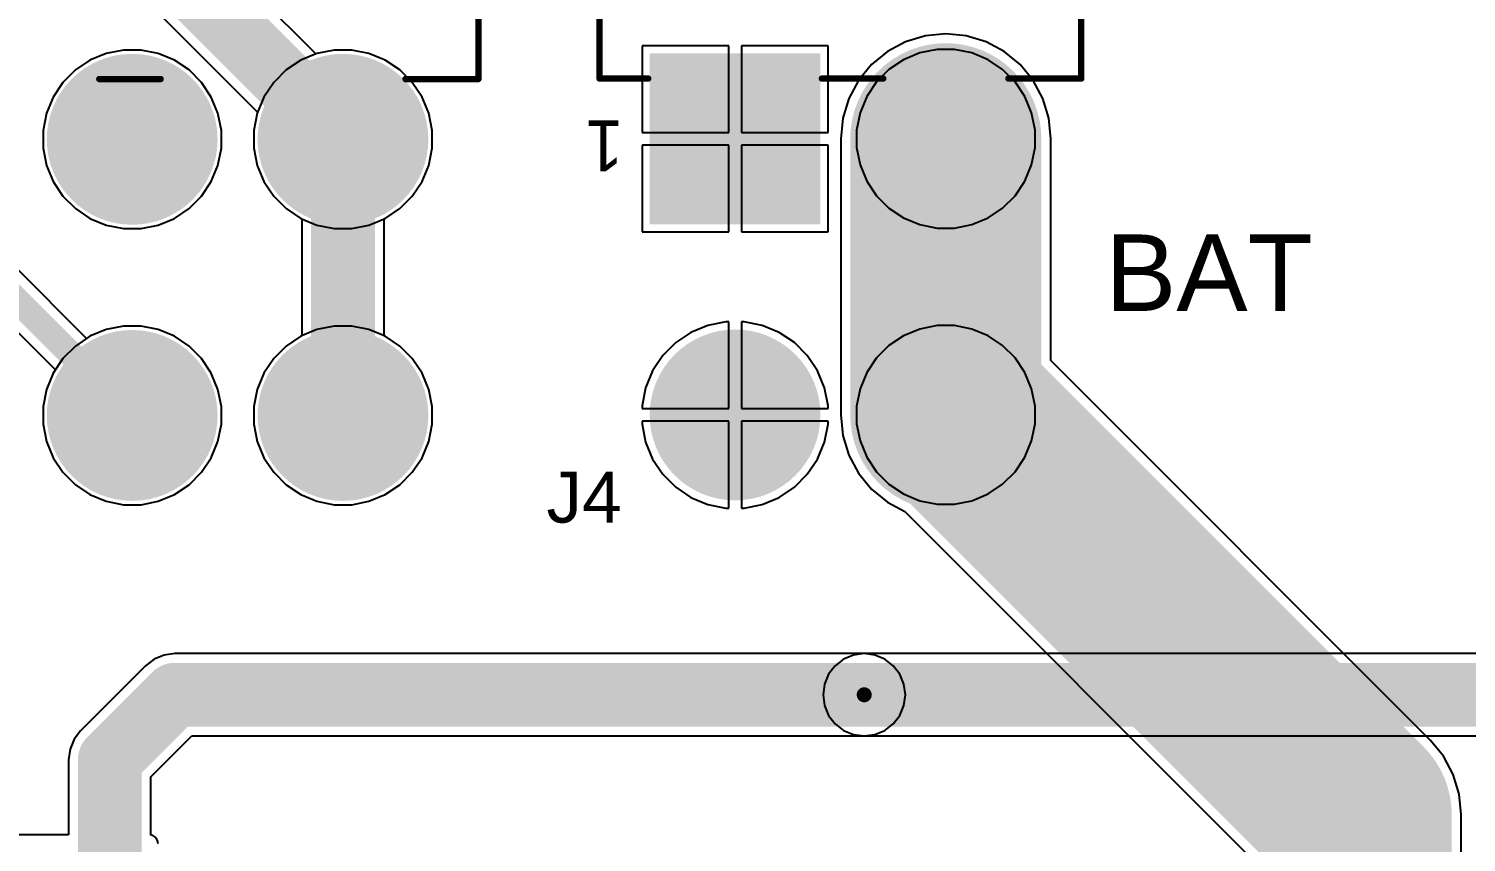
# Model space of a CAD drawing. Header units: millimetres. Extents: x -11 to 156, y -11 to 109.
# Drawn here: x 22.29 to 50.94, y 68.36 to 84.56 of the extents above; entities that cross this region are included whole.
import ezdxf

# ---------------------------------------------------------------- set-up
doc = ezdxf.new("R2010")
doc.units = ezdxf.units.MM
for name, color, linetype in [('BottomLayer', 5, 'Continuous'), ('BottomSolder', 6, 'Continuous'), ('Mechanical1', 6, 'Continuous'), ('MultiLayer', 9, 'Continuous'), ('PadHoleLayer', 156, 'Continuous'), ('TopLayer', 1, 'Continuous'), ('TopOverlay', 2, 'Continuous'), ('TopSolder', 216, 'Continuous'), ('ViaHoleLayer', 16, 'Continuous')]:
    doc.layers.add(name, color=color, linetype=linetype)
doc.styles.add('Arial', font='', dxfattribs={"height": 0.2})
doc.styles.get('Arial').set_extended_font_data('Arial')

# ---------------------------------------------------------------- blocks, each defined once
blk = doc.blocks.new('0039301060_85')
at = {"layer": 'BottomLayer'}
h = blk.add_hatch(color=5, dxfattribs=at)
edge = h.paths.add_edge_path()
edge.add_arc((-4.2, 6.4), 1.6, 0, 360)
h = blk.add_hatch(color=5, dxfattribs=at)
edge = h.paths.add_edge_path()
edge.add_arc((0, 6.4), 1.6, 0, 360)
h = blk.add_hatch(color=5, dxfattribs=at)
edge = h.paths.add_edge_path()
edge.add_arc((4.2, 6.4), 1.6, 0, 360)
h = blk.add_hatch(color=5, dxfattribs=at)
edge = h.paths.add_edge_path()
edge.add_arc((-4.2, 0.9), 1.6, 0, 360)
h = blk.add_hatch(color=5, dxfattribs=at)
edge = h.paths.add_edge_path()
edge.add_arc((0, 0.9), 1.6, 0, 360)
blk.add_hatch(color=5, dxfattribs=at).paths.add_polyline_path([(2.6, 2.5), (5.8, 2.5), (5.8, -0.7), (2.6, -0.7)])
at = {"layer": 'BottomSolder'}
h = blk.add_hatch(color=6, dxfattribs=at)
edge = h.paths.add_edge_path()
edge.add_arc((-4.2, 6.4), 1.702, 0, 360)
h = blk.add_hatch(color=6, dxfattribs=at)
edge = h.paths.add_edge_path()
edge.add_arc((0, 6.4), 1.702, 0, 360)
h = blk.add_hatch(color=6, dxfattribs=at)
edge = h.paths.add_edge_path()
edge.add_arc((4.2, 6.4), 1.702, 0, 360)
h = blk.add_hatch(color=6, dxfattribs=at)
edge = h.paths.add_edge_path()
edge.add_arc((-4.2, 0.9), 1.702, 0, 360)
h = blk.add_hatch(color=6, dxfattribs=at)
edge = h.paths.add_edge_path()
edge.add_arc((0, 0.9), 1.702, 0, 360)
blk.add_hatch(color=6, dxfattribs=at).paths.add_polyline_path([(2.499, 2.602), (5.902, 2.602), (5.902, -0.802), (2.499, -0.802)])
h = blk.add_hatch(color=6, dxfattribs=at)
edge = h.paths.add_edge_path()
edge.add_arc((-4.2, -6.4), 0.102, 0, 360)
h = blk.add_hatch(color=6, dxfattribs=at)
edge = h.paths.add_edge_path()
edge.add_arc((4.2, -6.4), 0.102, 0, 360)
at = {"layer": 'MultiLayer'}
h = blk.add_hatch(color=9, dxfattribs=at)
edge = h.paths.add_edge_path()
edge.add_arc((-4.2, 6.4), 1.6, 0, 360)
h = blk.add_hatch(color=9, dxfattribs=at)
edge = h.paths.add_edge_path()
edge.add_arc((0, 6.4), 1.6, 0, 360)
h = blk.add_hatch(color=9, dxfattribs=at)
edge = h.paths.add_edge_path()
edge.add_arc((4.2, 6.4), 1.6, 0, 360)
h = blk.add_hatch(color=9, dxfattribs=at)
edge = h.paths.add_edge_path()
edge.add_arc((-4.2, 0.9), 1.6, 0, 360)
h = blk.add_hatch(color=9, dxfattribs=at)
edge = h.paths.add_edge_path()
edge.add_arc((0, 0.9), 1.6, 0, 360)
blk.add_hatch(color=9, dxfattribs=at).paths.add_polyline_path([(2.6, 2.5), (5.8, 2.5), (5.8, -0.7), (2.6, -0.7)])
at = {"layer": 'PadHoleLayer'}
h = blk.add_hatch(color=156, dxfattribs=at)
edge = h.paths.add_edge_path()
edge.add_arc((-4.2, 6.4), 0.91, 0, 360)
h = blk.add_hatch(color=156, dxfattribs=at)
edge = h.paths.add_edge_path()
edge.add_arc((0, 6.4), 0.91, 0, 360)
h = blk.add_hatch(color=156, dxfattribs=at)
edge = h.paths.add_edge_path()
edge.add_arc((4.2, 6.4), 0.91, 0, 360)
h = blk.add_hatch(color=156, dxfattribs=at)
edge = h.paths.add_edge_path()
edge.add_arc((-4.2, 0.9), 0.91, 0, 360)
h = blk.add_hatch(color=156, dxfattribs=at)
edge = h.paths.add_edge_path()
edge.add_arc((0, 0.9), 0.91, 0, 360)
h = blk.add_hatch(color=156, dxfattribs=at)
edge = h.paths.add_edge_path()
edge.add_arc((4.2, 0.9), 0.91, 0, 360)
h = blk.add_hatch(color=156, dxfattribs=at)
edge = h.paths.add_edge_path()
edge.add_arc((-4.2, -6.4), 1.6, 0, 360)
h = blk.add_hatch(color=156, dxfattribs=at)
edge = h.paths.add_edge_path()
edge.add_arc((4.2, -6.4), 1.6, 0, 360)
at = {"layer": 'TopLayer'}
h = blk.add_hatch(color=1, dxfattribs=at)
edge = h.paths.add_edge_path()
edge.add_arc((-4.2, 6.4), 1.6, 0, 360)
h = blk.add_hatch(color=1, dxfattribs=at)
edge = h.paths.add_edge_path()
edge.add_arc((0, 6.4), 1.6, 0, 360)
h = blk.add_hatch(color=1, dxfattribs=at)
edge = h.paths.add_edge_path()
edge.add_arc((4.2, 6.4), 1.6, 0, 360)
h = blk.add_hatch(color=1, dxfattribs=at)
edge = h.paths.add_edge_path()
edge.add_arc((-4.2, 0.9), 1.6, 0, 360)
h = blk.add_hatch(color=1, dxfattribs=at)
edge = h.paths.add_edge_path()
edge.add_arc((0, 0.9), 1.6, 0, 360)
blk.add_hatch(color=1, dxfattribs=at).paths.add_polyline_path([(2.6, 2.5), (5.8, 2.5), (5.8, -0.7), (2.6, -0.7)])
at = {"layer": 'TopSolder'}
h = blk.add_hatch(color=216, dxfattribs=at)
edge = h.paths.add_edge_path()
edge.add_arc((-4.2, 6.4), 1.702, 0, 360)
h = blk.add_hatch(color=216, dxfattribs=at)
edge = h.paths.add_edge_path()
edge.add_arc((0, 6.4), 1.702, 0, 360)
h = blk.add_hatch(color=216, dxfattribs=at)
edge = h.paths.add_edge_path()
edge.add_arc((4.2, 6.4), 1.702, 0, 360)
h = blk.add_hatch(color=216, dxfattribs=at)
edge = h.paths.add_edge_path()
edge.add_arc((-4.2, 0.9), 1.702, 0, 360)
h = blk.add_hatch(color=216, dxfattribs=at)
edge = h.paths.add_edge_path()
edge.add_arc((0, 0.9), 1.702, 0, 360)
blk.add_hatch(color=216, dxfattribs=at).paths.add_polyline_path([(2.499, 2.602), (5.902, 2.602), (5.902, -0.802), (2.499, -0.802)])
h = blk.add_hatch(color=216, dxfattribs=at)
edge = h.paths.add_edge_path()
edge.add_arc((-4.2, -6.4), 0.102, 0, 360)
h = blk.add_hatch(color=216, dxfattribs=at)
edge = h.paths.add_edge_path()
edge.add_arc((4.2, -6.4), 0.102, 0, 360)
at = {"layer": 'TopOverlay', "const_width": 0.127}
for points in [[(-5.447, -0.3), (-6.9, -0.3)], [(-6.9, -0.3), (-6.9, -13.1)], [(0.656, -0.3), (-0.566, -0.3)], [(7.399, -0.3), (6.43, -0.3)], [(7.399, -0.3), (7.399, -13.1)], [(1.558, -11.081), (-0.982, -11.081)], [(-0.982, -11.081), (-0.982, -13.07)], [(1.558, -11.081), (1.558, -13.07)], [(1.558, -12.098), (-0.982, -12.098)], [(7.399, -13.1), (-6.9, -13.1)]]:
    blk.add_lwpolyline(points, dxfattribs=at)
at = {"layer": 'TopOverlay', "const_width": 0.0635}
for points in [[(-6.932, -0.3, 1), (-6.868, -0.3, 1)], [(-6.932, -0.3, 1), (-6.868, -0.3, 1)], [(-5.479, -0.3, 1), (-5.415, -0.3, 1)], [(-0.598, -0.3, 1), (-0.534, -0.3, 1)], [(0.625, -0.3, 1), (0.688, -0.3, 1)], [(6.398, -0.3, 1), (6.462, -0.3, 1)], [(7.367, -0.3, 1), (7.431, -0.3, 1)], [(7.367, -0.3, 1), (7.431, -0.3, 1)], [(-1.014, -11.081, 1), (-0.951, -11.081, 1)], [(-1.014, -11.081, 1), (-0.951, -11.081, 1)], [(1.526, -11.081, 1), (1.589, -11.081, 1)], [(1.526, -11.081, 1), (1.589, -11.081, 1)], [(-1.014, -12.098, 1), (-0.951, -12.098, 1)], [(1.526, -12.098, 1), (1.589, -12.098, 1)], [(-6.932, -13.1, 1), (-6.868, -13.1, 1)], [(-6.932, -13.1, 1), (-6.868, -13.1, 1)], [(-1.014, -13.07, 1), (-0.951, -13.07, 1)], [(1.526, -13.07, 1), (1.589, -13.07, 1)], [(7.367, -13.1, 1), (7.431, -13.1, 1)], [(7.367, -13.1, 1), (7.431, -13.1, 1)]]:
    blk.add_lwpolyline(points, format="xyb", close=True, dxfattribs=at)
at = {"layer": 'TopOverlay'}
blk.add_text('1', height=1.016, dxfattribs=at).set_placement((6.426, 0.533))
blk = doc.blocks.new('0039300040_86')
at = {"layer": 'BottomLayer'}
h = blk.add_hatch(color=5, dxfattribs=at)
edge = h.paths.add_edge_path()
edge.add_arc((-2.1, 2.75), 1.6, 0, 360)
h = blk.add_hatch(color=5, dxfattribs=at)
edge = h.paths.add_edge_path()
edge.add_arc((2.1, 2.75), 1.6, 0, 360)
h = blk.add_hatch(color=5, dxfattribs=at)
edge = h.paths.add_edge_path()
edge.add_arc((-2.1, -2.75), 1.6, 0, 360)
blk.add_hatch(color=5, dxfattribs=at).paths.add_polyline_path([(0.5, -1.15), (3.7, -1.15), (3.7, -4.35), (0.5, -4.35)])
at = {"layer": 'BottomSolder'}
h = blk.add_hatch(color=6, dxfattribs=at)
edge = h.paths.add_edge_path()
edge.add_arc((-2.1, 2.75), 1.702, 0, 360)
h = blk.add_hatch(color=6, dxfattribs=at)
edge = h.paths.add_edge_path()
edge.add_arc((2.1, 2.75), 1.702, 0, 360)
h = blk.add_hatch(color=6, dxfattribs=at)
edge = h.paths.add_edge_path()
edge.add_arc((-2.1, -2.75), 1.702, 0, 360)
blk.add_hatch(color=6, dxfattribs=at).paths.add_polyline_path([(0.398, -1.048), (3.802, -1.048), (3.802, -4.452), (0.398, -4.452)])
at = {"layer": 'MultiLayer'}
h = blk.add_hatch(color=9, dxfattribs=at)
edge = h.paths.add_edge_path()
edge.add_arc((-2.1, 2.75), 1.6, 0, 360)
h = blk.add_hatch(color=9, dxfattribs=at)
edge = h.paths.add_edge_path()
edge.add_arc((2.1, 2.75), 1.6, 0, 360)
h = blk.add_hatch(color=9, dxfattribs=at)
edge = h.paths.add_edge_path()
edge.add_arc((-2.1, -2.75), 1.6, 0, 360)
blk.add_hatch(color=9, dxfattribs=at).paths.add_polyline_path([(0.5, -1.15), (3.7, -1.15), (3.7, -4.35), (0.5, -4.35)])
at = {"layer": 'PadHoleLayer'}
h = blk.add_hatch(color=156, dxfattribs=at)
edge = h.paths.add_edge_path()
edge.add_arc((-2.1, 2.75), 0.91, 0, 360)
h = blk.add_hatch(color=156, dxfattribs=at)
edge = h.paths.add_edge_path()
edge.add_arc((2.1, 2.75), 0.91, 0, 360)
h = blk.add_hatch(color=156, dxfattribs=at)
edge = h.paths.add_edge_path()
edge.add_arc((-2.1, -2.75), 0.91, 0, 360)
h = blk.add_hatch(color=156, dxfattribs=at)
edge = h.paths.add_edge_path()
edge.add_arc((2.1, -2.75), 0.91, 0, 360)
at = {"layer": 'TopLayer'}
h = blk.add_hatch(color=1, dxfattribs=at)
edge = h.paths.add_edge_path()
edge.add_arc((-2.1, 2.75), 1.6, 0, 360)
h = blk.add_hatch(color=1, dxfattribs=at)
edge = h.paths.add_edge_path()
edge.add_arc((2.1, 2.75), 1.6, 0, 360)
h = blk.add_hatch(color=1, dxfattribs=at)
edge = h.paths.add_edge_path()
edge.add_arc((-2.1, -2.75), 1.6, 0, 360)
blk.add_hatch(color=1, dxfattribs=at).paths.add_polyline_path([(0.5, -1.15), (3.7, -1.15), (3.7, -4.35), (0.5, -4.35)])
at = {"layer": 'TopSolder'}
h = blk.add_hatch(color=216, dxfattribs=at)
edge = h.paths.add_edge_path()
edge.add_arc((-2.1, 2.75), 1.702, 0, 360)
h = blk.add_hatch(color=216, dxfattribs=at)
edge = h.paths.add_edge_path()
edge.add_arc((2.1, 2.75), 1.702, 0, 360)
h = blk.add_hatch(color=216, dxfattribs=at)
edge = h.paths.add_edge_path()
edge.add_arc((-2.1, -2.75), 1.702, 0, 360)
blk.add_hatch(color=216, dxfattribs=at).paths.add_polyline_path([(0.398, -1.048), (3.802, -1.048), (3.802, -4.452), (0.398, -4.452)])
at = {"layer": 'Mechanical1'}
for points, const_width in [([(1.6, -10.25, 1), (-1.6, -10.25, 1)], 0.00508), ([(-1.601, -10.25, 1), (-1.599, -10.25, 1)], 0.00254), ([(1.599, -10.25, 1), (1.601, -10.25, 1)], 0.00254)]:
    blk.add_lwpolyline(points, format="xyb", close=True, dxfattribs=dict(at, const_width=const_width))
at = {"layer": 'MultiLayer'}
for p, q in [((-0.754, -8.844), (-1.015, -9.018)), ((-0.464, -8.725), (-0.754, -8.844)), ((-0.157, -8.664), (-0.464, -8.725)), ((0.157, -8.664), (-0.157, -8.664)), ((0.464, -8.725), (0.157, -8.664)), ((0.754, -8.844), (0.464, -8.725)), ((1.015, -9.018), (0.754, -8.844)), ((-1.015, -9.018), (-1.238, -9.238)), ((1.238, -9.238), (1.015, -9.018)), ((-1.238, -9.238), (-1.413, -9.498)), ((1.413, -9.498), (1.238, -9.238)), ((-1.413, -9.498), (-1.535, -9.787)), ((1.535, -9.786), (1.413, -9.498)), ((-1.535, -9.787), (-1.598, -10.093)), ((1.599, -10.093), (1.535, -9.786)), ((-1.598, -10.093), (-1.6, -10.25)), ((-1.6, -10.25), (-1.598, -10.407)), ((1.6, -10.25), (1.599, -10.093)), ((1.599, -10.407), (1.6, -10.25)), ((1.6, -10.25), (1.6, -10.25)), ((-1.598, -10.407), (-1.535, -10.714)), ((1.535, -10.714), (1.599, -10.407)), ((-1.535, -10.714), (-1.413, -11.002)), ((1.413, -11.002), (1.535, -10.714)), ((-1.413, -11.002), (-1.238, -11.262)), ((1.238, -11.262), (1.413, -11.002)), ((-1.238, -11.262), (-1.015, -11.483)), ((1.015, -11.482), (1.238, -11.262)), ((-1.015, -11.483), (-0.754, -11.656)), ((-0.754, -11.656), (-0.464, -11.775)), ((0.464, -11.775), (0.754, -11.656)), ((0.754, -11.656), (1.015, -11.482)), ((-0.464, -11.775), (-0.157, -11.836)), ((-0.157, -11.836), (0.157, -11.836)), ((0.157, -11.836), (0.464, -11.775))]:
    blk.add_line(p, q, dxfattribs=at)
for points, const_width in [([(1.6, -10.25, 1), (-1.6, -10.25, 1)], 0.254), ([(-1.663, -10.25, 1), (-1.536, -10.25, 1)], 0.127), ([(1.536, -10.25, 1), (1.663, -10.25, 1)], 0.127)]:
    blk.add_lwpolyline(points, format="xyb", close=True, dxfattribs=dict(at, const_width=const_width))
at = {"layer": 'TopOverlay', "const_width": 0.127}
for points in [[(-3.347, -3.95), (-4.8, -3.95)], [(-4.8, -3.95), (-4.8, -16.75)], [(0.369, -3.95), (-0.853, -3.95)], [(4.8, -3.95), (3.831, -3.95)], [(4.8, -3.95), (4.8, -16.75)], [(1.27, -14.731), (-1.27, -14.731)], [(-1.27, -14.731), (-1.27, -16.72)], [(1.27, -14.731), (1.27, -16.72)], [(1.27, -15.748), (-1.27, -15.748)], [(4.8, -16.75), (-4.8, -16.75)]]:
    blk.add_lwpolyline(points, dxfattribs=at)
at = {"layer": 'TopOverlay', "const_width": 0.0635}
for points in [[(-4.832, -3.95, 1), (-4.768, -3.95, 1)], [(-4.832, -3.95, 1), (-4.768, -3.95, 1)], [(-3.379, -3.95, 1), (-3.315, -3.95, 1)], [(-0.885, -3.95, 1), (-0.822, -3.95, 1)], [(0.337, -3.95, 1), (0.401, -3.95, 1)], [(3.799, -3.95, 1), (3.863, -3.95, 1)], [(4.768, -3.95, 1), (4.832, -3.95, 1)], [(4.768, -3.95, 1), (4.832, -3.95, 1)], [(-1.302, -14.731, 1), (-1.238, -14.731, 1)], [(-1.302, -14.731, 1), (-1.238, -14.731, 1)], [(1.238, -14.731, 1), (1.302, -14.731, 1)], [(1.238, -14.731, 1), (1.302, -14.731, 1)], [(-1.302, -15.748, 1), (-1.238, -15.748, 1)], [(1.238, -15.748, 1), (1.302, -15.748, 1)], [(-4.832, -16.75, 1), (-4.768, -16.75, 1)], [(-4.832, -16.75, 1), (-4.768, -16.75, 1)], [(-1.302, -16.72, 1), (-1.238, -16.72, 1)], [(1.238, -16.72, 1), (1.302, -16.72, 1)], [(4.768, -16.75, 1), (4.832, -16.75, 1)], [(4.768, -16.75, 1), (4.832, -16.75, 1)]]:
    blk.add_lwpolyline(points, format="xyb", close=True, dxfattribs=at)
at = {"layer": 'TopOverlay'}
blk.add_text('1', height=1.016, dxfattribs=at).set_placement((4.326, -3.117))

msp = doc.modelspace()

# ---------------------------------------------------------------- hatches: boundary and pattern name
at = {"layer": 'BottomLayer'}
h = msp.add_hatch(color=5, dxfattribs=at)
edge = h.paths.add_edge_path()
edge.add_arc((38.938, 71.298), 0.3, 0, 360)
at = {"layer": 'BottomSolder'}
h = msp.add_hatch(color=6, dxfattribs=at)
edge = h.paths.add_edge_path()
edge.add_arc((38.938, 71.298), 0.402, 0, 360)
at = {"layer": 'TopLayer'}
h = msp.add_hatch(color=1, dxfattribs=at)
edge = h.paths.add_edge_path()
edge.add_arc((38.938, 71.298), 0.3, 0, 360)
at = {"layer": 'TopSolder'}
h = msp.add_hatch(color=216, dxfattribs=at)
edge = h.paths.add_edge_path()
edge.add_arc((38.938, 71.298), 0.402, 0, 360)
at = {"layer": 'ViaHoleLayer'}
h = msp.add_hatch(color=16, dxfattribs=at)
edge = h.paths.add_edge_path()
edge.add_arc((38.938, 71.298), 0.15, 0, 360)

# ---------------------------------------------------------------- linework, layer by layer
at = {"layer": 'BottomLayer'}
for p, q in [((23.831, 84.071), (23.507, 83.937)), ((24.174, 84.14), (23.831, 84.071)), ((24.525, 84.14), (24.174, 84.14)), ((24.868, 84.071), (24.525, 84.14)), ((25.192, 83.937), (24.868, 84.071)), ((28.031, 84.071), (27.707, 83.937)), ((28.375, 84.14), (28.031, 84.071)), ((28.725, 84.14), (28.375, 84.14)), ((29.068, 84.071), (28.725, 84.14)), ((29.392, 83.937), (29.068, 84.071)), ((36.237, 84.226), (34.51, 84.226)), ((34.51, 84.226), (34.51, 82.499)), ((36.237, 82.499), (36.237, 84.226)), ((38.218, 84.226), (36.491, 84.226)), ((36.491, 84.226), (36.491, 82.499)), ((38.218, 82.499), (38.218, 84.226)), ((39.722, 83.948), (39.431, 83.753)), ((40.045, 84.082), (39.722, 83.948)), ((40.389, 84.15), (40.045, 84.082)), ((40.739, 84.15), (40.389, 84.15)), ((41.082, 84.082), (40.739, 84.15)), ((41.406, 83.948), (41.082, 84.082)), ((41.697, 83.753), (41.406, 83.948)), ((23.216, 83.743), (22.969, 83.495)), ((23.507, 83.937), (23.216, 83.743)), ((25.483, 83.743), (25.192, 83.937)), ((25.73, 83.495), (25.483, 83.743)), ((27.416, 83.743), (27.169, 83.495)), ((27.707, 83.937), (27.416, 83.743)), ((29.683, 83.743), (29.392, 83.937)), ((29.931, 83.495), (29.683, 83.743)), ((39.431, 83.753), (39.183, 83.505)), ((41.945, 83.505), (41.697, 83.753)), ((22.969, 83.495), (22.774, 83.204)), ((25.925, 83.204), (25.73, 83.495)), ((27.169, 83.495), (26.974, 83.204)), ((30.125, 83.204), (29.931, 83.495)), ((39.183, 83.505), (38.988, 83.214)), ((42.139, 83.214), (41.945, 83.505)), ((22.774, 83.204), (22.64, 82.881)), ((26.059, 82.881), (25.925, 83.204)), ((26.974, 83.204), (26.84, 82.881)), ((30.259, 82.881), (30.125, 83.204)), ((38.988, 83.214), (38.854, 82.891)), ((42.273, 82.891), (42.139, 83.214)), ((22.64, 82.881), (22.572, 82.537)), ((26.127, 82.537), (26.059, 82.881)), ((26.84, 82.881), (26.772, 82.537)), ((30.327, 82.537), (30.259, 82.881)), ((38.854, 82.891), (38.786, 82.547)), ((42.342, 82.547), (42.273, 82.891)), ((22.572, 82.537), (22.572, 82.187)), ((26.127, 82.187), (26.127, 82.537)), ((26.772, 82.537), (26.772, 82.187)), ((30.327, 82.187), (30.327, 82.537)), ((38.786, 82.547), (38.786, 82.197)), ((42.342, 82.197), (42.342, 82.547)), ((34.51, 82.499), (36.237, 82.499)), ((36.237, 82.245), (34.51, 82.245)), ((34.51, 82.245), (34.51, 80.518)), ((36.237, 80.518), (36.237, 82.245)), ((36.491, 82.499), (38.218, 82.499)), ((38.218, 82.245), (36.491, 82.245)), ((36.491, 82.245), (36.491, 80.518)), ((38.218, 80.518), (38.218, 82.245)), ((22.572, 82.187), (22.64, 81.843)), ((26.059, 81.843), (26.127, 82.187)), ((26.772, 82.187), (26.84, 81.843)), ((30.259, 81.843), (30.327, 82.187)), ((38.786, 82.197), (38.854, 81.854)), ((42.273, 81.854), (42.342, 82.197)), ((22.64, 81.843), (22.774, 81.52)), ((25.925, 81.52), (26.059, 81.843)), ((26.84, 81.843), (26.974, 81.52)), ((30.125, 81.52), (30.259, 81.843)), ((38.854, 81.854), (38.988, 81.53)), ((42.139, 81.53), (42.273, 81.854)), ((22.774, 81.52), (22.969, 81.229)), ((25.73, 81.229), (25.925, 81.52)), ((26.974, 81.52), (27.169, 81.229)), ((29.931, 81.229), (30.125, 81.52)), ((38.988, 81.53), (39.183, 81.239)), ((41.945, 81.239), (42.139, 81.53)), ((22.969, 81.229), (23.216, 80.981)), ((25.483, 80.981), (25.73, 81.229)), ((27.169, 81.229), (27.416, 80.981)), ((29.683, 80.981), (29.931, 81.229)), ((39.183, 81.239), (39.431, 80.991)), ((41.697, 80.991), (41.945, 81.239)), ((23.216, 80.981), (23.507, 80.787)), ((25.192, 80.787), (25.483, 80.981)), ((27.416, 80.981), (27.707, 80.787)), ((29.392, 80.787), (29.683, 80.981)), ((39.431, 80.991), (39.722, 80.797)), ((39.722, 80.797), (40.045, 80.663)), ((41.082, 80.663), (41.406, 80.797)), ((41.406, 80.797), (41.697, 80.991)), ((23.507, 80.787), (23.831, 80.653)), ((23.831, 80.653), (24.174, 80.584)), ((24.174, 80.584), (24.525, 80.584)), ((24.525, 80.584), (24.868, 80.653)), ((24.868, 80.653), (25.192, 80.787)), ((27.707, 80.787), (28.031, 80.653)), ((28.031, 80.653), (28.375, 80.584)), ((28.375, 80.584), (28.725, 80.584)), ((28.725, 80.584), (29.068, 80.653)), ((29.068, 80.653), (29.392, 80.787)), ((34.51, 80.518), (36.237, 80.518)), ((36.491, 80.518), (38.218, 80.518)), ((40.045, 80.663), (40.389, 80.594)), ((40.389, 80.594), (40.739, 80.594)), ((40.739, 80.594), (41.082, 80.663)), ((23.831, 78.572), (23.507, 78.438)), ((24.174, 78.64), (23.831, 78.572)), ((24.525, 78.64), (24.174, 78.64)), ((24.868, 78.572), (24.525, 78.64)), ((25.192, 78.438), (24.868, 78.572)), ((28.031, 78.572), (27.707, 78.438)), ((28.375, 78.64), (28.031, 78.572)), ((28.725, 78.64), (28.375, 78.64)), ((29.068, 78.572), (28.725, 78.64)), ((29.392, 78.438), (29.068, 78.572)), ((35.485, 78.515), (35.182, 78.312)), ((35.823, 78.655), (35.485, 78.515)), ((36.181, 78.726), (35.823, 78.655)), ((36.237, 78.726), (36.181, 78.726)), ((36.237, 76.999), (36.237, 78.726)), ((36.546, 78.726), (36.491, 78.726)), ((36.491, 78.726), (36.491, 76.999)), ((36.904, 78.655), (36.546, 78.726)), ((37.242, 78.515), (36.904, 78.655)), ((37.546, 78.312), (37.242, 78.515)), ((40.045, 78.582), (39.722, 78.448)), ((40.389, 78.65), (40.045, 78.582)), ((40.739, 78.65), (40.389, 78.65)), ((41.082, 78.582), (40.739, 78.65)), ((41.406, 78.448), (41.082, 78.582)), ((23.216, 78.243), (22.969, 77.995)), ((23.507, 78.438), (23.216, 78.243)), ((25.483, 78.243), (25.192, 78.438)), ((25.73, 77.995), (25.483, 78.243)), ((27.416, 78.243), (27.169, 77.995)), ((27.707, 78.438), (27.416, 78.243)), ((29.683, 78.243), (29.392, 78.438)), ((29.931, 77.995), (29.683, 78.243)), ((35.182, 78.312), (34.924, 78.054)), ((37.804, 78.054), (37.546, 78.312)), ((39.431, 78.253), (39.183, 78.006)), ((39.722, 78.448), (39.431, 78.253)), ((41.697, 78.253), (41.406, 78.448)), ((41.945, 78.006), (41.697, 78.253)), ((22.969, 77.995), (22.774, 77.704)), ((25.925, 77.704), (25.73, 77.995)), ((27.169, 77.995), (26.974, 77.704)), ((30.125, 77.704), (29.931, 77.995)), ((34.924, 78.054), (34.721, 77.751)), ((38.007, 77.751), (37.804, 78.054)), ((39.183, 78.006), (38.988, 77.714)), ((42.139, 77.714), (41.945, 78.006)), ((22.774, 77.704), (22.64, 77.381)), ((26.059, 77.381), (25.925, 77.704)), ((26.974, 77.704), (26.84, 77.381)), ((30.259, 77.381), (30.125, 77.704)), ((34.721, 77.751), (34.581, 77.413)), ((38.146, 77.413), (38.007, 77.751)), ((38.988, 77.714), (38.854, 77.391)), ((42.273, 77.391), (42.139, 77.714)), ((22.64, 77.381), (22.572, 77.037)), ((26.127, 77.037), (26.059, 77.381)), ((26.84, 77.381), (26.772, 77.037)), ((30.327, 77.037), (30.259, 77.381)), ((34.581, 77.413), (34.51, 77.055)), ((38.218, 77.055), (38.146, 77.413)), ((38.854, 77.391), (38.786, 77.047)), ((42.342, 77.047), (42.273, 77.391)), ((22.572, 77.037), (22.572, 76.687)), ((26.127, 76.687), (26.127, 77.037)), ((26.772, 77.037), (26.772, 76.687)), ((30.327, 76.687), (30.327, 77.037)), ((34.51, 77.055), (34.51, 76.999)), ((34.51, 76.999), (36.237, 76.999)), ((36.491, 76.999), (38.218, 76.999)), ((38.218, 76.999), (38.218, 77.055)), ((38.786, 77.047), (38.786, 76.697)), ((42.342, 76.697), (42.342, 77.047)), ((22.572, 76.687), (22.64, 76.344)), ((26.059, 76.344), (26.127, 76.687)), ((26.772, 76.687), (26.84, 76.344)), ((30.259, 76.344), (30.327, 76.687)), ((36.237, 76.745), (34.51, 76.745)), ((34.51, 76.745), (34.51, 76.69)), ((34.51, 76.69), (34.581, 76.332)), ((36.237, 75.018), (36.237, 76.745)), ((38.218, 76.745), (36.491, 76.745)), ((36.491, 76.745), (36.491, 75.018)), ((38.146, 76.332), (38.218, 76.69)), ((38.218, 76.69), (38.218, 76.745)), ((38.786, 76.697), (38.854, 76.354)), ((42.273, 76.354), (42.342, 76.697)), ((22.64, 76.344), (22.774, 76.02)), ((25.925, 76.02), (26.059, 76.344)), ((26.84, 76.344), (26.974, 76.02)), ((30.125, 76.02), (30.259, 76.344)), ((34.581, 76.332), (34.721, 75.994)), ((38.007, 75.994), (38.146, 76.332)), ((38.854, 76.354), (38.988, 76.03)), ((42.139, 76.03), (42.273, 76.354)), ((22.774, 76.02), (22.969, 75.729)), ((25.73, 75.729), (25.925, 76.02)), ((26.974, 76.02), (27.169, 75.729)), ((29.931, 75.729), (30.125, 76.02)), ((34.721, 75.994), (34.924, 75.69)), ((37.804, 75.69), (38.007, 75.994)), ((38.988, 76.03), (39.183, 75.739)), ((41.945, 75.739), (42.139, 76.03)), ((22.969, 75.729), (23.216, 75.481)), ((25.483, 75.481), (25.73, 75.729)), ((27.169, 75.729), (27.416, 75.481)), ((29.683, 75.481), (29.931, 75.729)), ((34.924, 75.69), (35.182, 75.432)), ((37.546, 75.432), (37.804, 75.69)), ((39.183, 75.739), (39.431, 75.491)), ((41.697, 75.491), (41.945, 75.739)), ((23.216, 75.481), (23.507, 75.287)), ((25.192, 75.287), (25.483, 75.481)), ((27.416, 75.481), (27.707, 75.287)), ((29.392, 75.287), (29.683, 75.481)), ((35.182, 75.432), (35.485, 75.229)), ((37.242, 75.229), (37.546, 75.432)), ((39.431, 75.491), (39.722, 75.297)), ((41.406, 75.297), (41.697, 75.491)), ((23.507, 75.287), (23.831, 75.153)), ((23.831, 75.153), (24.174, 75.084)), ((24.174, 75.084), (24.525, 75.084)), ((24.525, 75.084), (24.868, 75.153)), ((24.868, 75.153), (25.192, 75.287)), ((27.707, 75.287), (28.031, 75.153)), ((28.031, 75.153), (28.375, 75.084)), ((28.375, 75.084), (28.725, 75.084)), ((28.725, 75.084), (29.068, 75.153)), ((29.068, 75.153), (29.392, 75.287)), ((35.485, 75.229), (35.823, 75.09)), ((35.823, 75.09), (36.181, 75.018)), ((36.546, 75.018), (36.904, 75.09)), ((36.904, 75.09), (37.242, 75.229)), ((39.722, 75.297), (40.045, 75.163)), ((40.045, 75.163), (40.389, 75.095)), ((40.389, 75.095), (40.739, 75.095)), ((40.739, 75.095), (41.082, 75.163)), ((41.082, 75.163), (41.406, 75.297)), ((36.181, 75.018), (36.237, 75.018)), ((36.491, 75.018), (36.546, 75.018)), ((38.528, 72.008), (38.359, 71.877)), ((38.726, 72.09), (38.528, 72.008)), ((38.938, 72.118), (38.726, 72.09)), ((52.857, 72.118), (38.938, 72.118)), ((38.228, 71.708), (38.146, 71.51)), ((38.359, 71.877), (38.228, 71.708)), ((38.146, 71.51), (38.118, 71.298)), ((38.118, 71.298), (38.146, 71.086)), ((38.146, 71.086), (38.228, 70.888)), ((38.228, 70.888), (38.359, 70.718)), ((38.359, 70.718), (38.528, 70.588)), ((38.528, 70.588), (38.726, 70.506)), ((38.726, 70.506), (38.938, 70.478)), ((38.938, 70.478), (52.518, 70.478))]:
    msp.add_line(p, q, dxfattribs=at)
at = {"layer": 'BottomLayer', "const_width": 1.27}
msp.add_lwpolyline([(38.938, 71.298), (52.857, 71.298)], dxfattribs=at)
at = {"layer": 'BottomLayer', "const_width": 0.635}
msp.add_lwpolyline([(38.621, 71.298, 1), (39.256, 71.298, 1)], format="xyb", close=True, dxfattribs=at)
at = {"layer": 'TopLayer'}
for p, q in [((28.009, 84.062), (25.563, 86.508)), ((24.644, 85.108), (26.849, 82.903)), ((39.763, 84.306), (39.401, 84.112)), ((40.156, 84.425), (39.763, 84.306)), ((40.564, 84.465), (40.156, 84.425)), ((40.972, 84.425), (40.564, 84.465)), ((41.365, 84.306), (40.972, 84.425)), ((41.727, 84.112), (41.365, 84.306)), ((23.831, 84.071), (23.507, 83.937)), ((24.174, 84.14), (23.831, 84.071)), ((24.525, 84.14), (24.174, 84.14)), ((24.868, 84.071), (24.525, 84.14)), ((25.192, 83.937), (24.868, 84.071)), ((28.031, 84.071), (28.009, 84.062)), ((28.375, 84.14), (28.031, 84.071)), ((28.725, 84.14), (28.375, 84.14)), ((29.068, 84.071), (28.725, 84.14)), ((29.392, 83.937), (29.068, 84.071)), ((36.237, 84.226), (34.51, 84.226)), ((34.51, 84.226), (34.51, 82.499)), ((36.237, 82.499), (36.237, 84.226)), ((38.218, 84.226), (36.491, 84.226)), ((36.491, 84.226), (36.491, 82.499)), ((38.218, 82.499), (38.218, 84.226)), ((39.401, 84.112), (39.084, 83.852)), ((42.044, 83.852), (41.727, 84.112)), ((23.216, 83.743), (22.969, 83.495)), ((23.507, 83.937), (23.216, 83.743)), ((25.483, 83.743), (25.192, 83.937)), ((25.73, 83.495), (25.483, 83.743)), ((29.683, 83.743), (29.392, 83.937)), ((29.931, 83.495), (29.683, 83.743)), ((39.084, 83.852), (38.824, 83.535)), ((42.304, 83.535), (42.044, 83.852)), ((22.969, 83.495), (22.774, 83.204)), ((25.925, 83.204), (25.73, 83.495)), ((30.125, 83.204), (29.931, 83.495)), ((38.824, 83.535), (38.63, 83.173)), ((42.497, 83.173), (42.304, 83.535)), ((22.774, 83.204), (22.64, 82.881)), ((26.059, 82.881), (25.925, 83.204)), ((30.259, 82.881), (30.125, 83.204)), ((38.63, 83.173), (38.511, 82.78)), ((42.616, 82.78), (42.497, 83.173)), ((22.64, 82.881), (22.572, 82.537)), ((26.127, 82.537), (26.059, 82.881)), ((26.84, 82.881), (26.772, 82.537)), ((26.849, 82.903), (26.84, 82.881)), ((30.327, 82.537), (30.259, 82.881)), ((22.572, 82.537), (22.572, 82.187)), ((26.127, 82.187), (26.127, 82.537)), ((26.772, 82.537), (26.772, 82.187)), ((30.327, 82.187), (30.327, 82.537)), ((38.511, 82.78), (38.471, 82.372)), ((42.657, 82.372), (42.616, 82.78)), ((34.51, 82.499), (36.237, 82.499)), ((36.237, 82.245), (34.51, 82.245)), ((34.51, 82.245), (34.51, 80.518)), ((36.237, 80.518), (36.237, 82.245)), ((36.491, 82.499), (38.218, 82.499)), ((38.218, 82.245), (36.491, 82.245)), ((36.491, 82.245), (36.491, 80.518)), ((38.218, 80.518), (38.218, 82.245)), ((38.471, 82.372), (38.471, 76.872)), ((42.657, 77.956), (42.657, 82.372)), ((22.572, 82.187), (22.64, 81.843)), ((26.059, 81.843), (26.127, 82.187)), ((26.772, 82.187), (26.84, 81.843)), ((30.259, 81.843), (30.327, 82.187)), ((22.64, 81.843), (22.774, 81.52)), ((25.925, 81.52), (26.059, 81.843)), ((26.84, 81.843), (26.974, 81.52)), ((30.125, 81.52), (30.259, 81.843)), ((22.774, 81.52), (22.969, 81.229)), ((25.73, 81.229), (25.925, 81.52)), ((26.974, 81.52), (27.169, 81.229)), ((29.931, 81.229), (30.125, 81.52)), ((22.969, 81.229), (23.216, 80.981)), ((25.483, 80.981), (25.73, 81.229)), ((27.169, 81.229), (27.416, 80.981)), ((29.683, 80.981), (29.931, 81.229)), ((23.216, 80.981), (23.507, 80.787)), ((25.192, 80.787), (25.483, 80.981)), ((27.416, 80.981), (27.707, 80.787)), ((29.392, 80.787), (29.683, 80.981)), ((23.507, 80.787), (23.831, 80.653)), ((23.831, 80.653), (24.174, 80.584)), ((24.174, 80.584), (24.525, 80.584)), ((24.525, 80.584), (24.868, 80.653)), ((24.868, 80.653), (25.192, 80.787)), ((27.707, 80.787), (27.73, 80.777)), ((27.73, 80.777), (27.73, 78.447)), ((29.369, 80.777), (29.392, 80.787)), ((29.369, 78.447), (29.369, 80.777)), ((34.51, 80.518), (36.237, 80.518)), ((36.491, 80.518), (38.218, 80.518)), ((23.441, 78.393), (21.996, 79.839)), ((21.502, 79.087), (22.818, 77.771)), ((23.831, 78.572), (23.507, 78.438)), ((24.174, 78.64), (23.831, 78.572)), ((24.525, 78.64), (24.174, 78.64)), ((24.868, 78.572), (24.525, 78.64)), ((25.192, 78.438), (24.868, 78.572)), ((35.485, 78.515), (35.182, 78.312)), ((35.823, 78.655), (35.485, 78.515)), ((36.181, 78.726), (35.823, 78.655)), ((36.237, 78.726), (36.181, 78.726)), ((36.237, 76.999), (36.237, 78.726)), ((36.546, 78.726), (36.491, 78.726)), ((36.491, 78.726), (36.491, 76.999)), ((36.904, 78.655), (36.546, 78.726)), ((37.242, 78.515), (36.904, 78.655)), ((37.546, 78.312), (37.242, 78.515)), ((23.507, 78.438), (23.441, 78.393)), ((25.483, 78.243), (25.192, 78.438)), ((25.73, 77.995), (25.483, 78.243)), ((27.416, 78.243), (27.169, 77.995)), ((27.707, 78.438), (27.416, 78.243)), ((27.73, 78.447), (27.707, 78.438)), ((29.392, 78.438), (29.369, 78.447)), ((29.683, 78.243), (29.392, 78.438)), ((29.931, 77.995), (29.683, 78.243)), ((35.182, 78.312), (34.924, 78.054)), ((37.804, 78.054), (37.546, 78.312)), ((25.925, 77.704), (25.73, 77.995)), ((27.169, 77.995), (26.974, 77.704)), ((30.125, 77.704), (29.931, 77.995)), ((34.924, 78.054), (34.721, 77.751)), ((38.007, 77.751), (37.804, 78.054)), ((50.222, 70.39), (42.657, 77.956)), ((22.774, 77.704), (22.64, 77.381)), ((22.818, 77.771), (22.774, 77.704)), ((26.059, 77.381), (25.925, 77.704)), ((26.974, 77.704), (26.84, 77.381)), ((30.259, 77.381), (30.125, 77.704)), ((34.721, 77.751), (34.581, 77.413)), ((38.146, 77.413), (38.007, 77.751)), ((22.64, 77.381), (22.572, 77.037)), ((26.127, 77.037), (26.059, 77.381)), ((26.84, 77.381), (26.772, 77.037)), ((30.327, 77.037), (30.259, 77.381)), ((34.581, 77.413), (34.51, 77.055)), ((38.218, 77.055), (38.146, 77.413)), ((22.572, 77.037), (22.572, 76.687)), ((26.127, 76.687), (26.127, 77.037)), ((26.772, 77.037), (26.772, 76.687)), ((30.327, 76.687), (30.327, 77.037)), ((34.51, 77.055), (34.51, 76.999)), ((34.51, 76.999), (36.237, 76.999)), ((36.491, 76.999), (38.218, 76.999)), ((38.218, 76.999), (38.218, 77.055)), ((38.471, 76.872), (38.511, 76.464)), ((22.572, 76.687), (22.64, 76.344)), ((26.059, 76.344), (26.127, 76.687)), ((26.772, 76.687), (26.84, 76.344)), ((30.259, 76.344), (30.327, 76.687)), ((36.237, 76.745), (34.51, 76.745)), ((34.51, 76.745), (34.51, 76.69)), ((34.51, 76.69), (34.581, 76.332)), ((36.237, 75.018), (36.237, 76.745)), ((38.218, 76.745), (36.491, 76.745)), ((36.491, 76.745), (36.491, 75.018)), ((38.146, 76.332), (38.218, 76.69)), ((38.218, 76.69), (38.218, 76.745)), ((22.64, 76.344), (22.774, 76.02)), ((25.925, 76.02), (26.059, 76.344)), ((26.84, 76.344), (26.974, 76.02)), ((30.125, 76.02), (30.259, 76.344)), ((34.581, 76.332), (34.721, 75.994)), ((38.007, 75.994), (38.146, 76.332)), ((38.511, 76.464), (38.63, 76.071)), ((22.774, 76.02), (22.969, 75.729)), ((25.73, 75.729), (25.925, 76.02)), ((26.974, 76.02), (27.169, 75.729)), ((29.931, 75.729), (30.125, 76.02)), ((34.721, 75.994), (34.924, 75.69)), ((37.804, 75.69), (38.007, 75.994)), ((38.63, 76.071), (38.824, 75.71)), ((22.969, 75.729), (23.216, 75.481)), ((25.483, 75.481), (25.73, 75.729)), ((27.169, 75.729), (27.416, 75.481)), ((29.683, 75.481), (29.931, 75.729)), ((34.924, 75.69), (35.182, 75.432)), ((37.546, 75.432), (37.804, 75.69)), ((38.824, 75.71), (39.084, 75.392)), ((23.216, 75.481), (23.507, 75.287)), ((25.192, 75.287), (25.483, 75.481)), ((27.416, 75.481), (27.707, 75.287)), ((29.392, 75.287), (29.683, 75.481)), ((35.182, 75.432), (35.485, 75.229)), ((37.242, 75.229), (37.546, 75.432)), ((39.084, 75.392), (39.401, 75.132)), ((23.507, 75.287), (23.831, 75.153)), ((23.831, 75.153), (24.174, 75.084)), ((24.174, 75.084), (24.525, 75.084)), ((24.525, 75.084), (24.868, 75.153)), ((24.868, 75.153), (25.192, 75.287)), ((27.707, 75.287), (28.031, 75.153)), ((28.031, 75.153), (28.375, 75.084)), ((28.375, 75.084), (28.725, 75.084)), ((28.725, 75.084), (29.068, 75.153)), ((29.068, 75.153), (29.392, 75.287)), ((35.485, 75.229), (35.823, 75.09)), ((35.823, 75.09), (36.181, 75.018)), ((36.546, 75.018), (36.904, 75.09)), ((36.904, 75.09), (37.242, 75.229)), ((39.401, 75.132), (39.744, 74.949)), ((36.181, 75.018), (36.237, 75.018)), ((36.491, 75.018), (36.546, 75.018)), ((39.744, 74.949), (46.65, 68.043)), ((24.787, 72.008), (24.617, 71.877)), ((24.985, 72.09), (24.787, 72.008)), ((25.197, 72.118), (24.985, 72.09)), ((38.938, 72.118), (25.197, 72.118)), ((39.15, 72.09), (38.938, 72.118)), ((39.348, 72.008), (39.15, 72.09)), ((39.518, 71.877), (39.348, 72.008)), ((24.617, 71.877), (23.322, 70.582)), ((39.648, 71.708), (39.518, 71.877)), ((39.73, 71.51), (39.648, 71.708)), ((39.758, 71.298), (39.73, 71.51)), ((39.648, 70.888), (39.73, 71.086)), ((39.73, 71.086), (39.758, 71.298)), ((39.518, 70.718), (39.648, 70.888)), ((23.322, 70.582), (23.191, 70.412)), ((24.721, 69.663), (25.536, 70.478)), ((25.536, 70.478), (38.938, 70.478)), ((38.938, 70.478), (39.15, 70.506)), ((39.15, 70.506), (39.348, 70.588)), ((39.348, 70.588), (39.518, 70.718)), ((23.11, 70.215), (23.082, 70.002)), ((23.191, 70.412), (23.11, 70.215)), ((50.483, 70.073), (50.222, 70.39)), ((23.082, 70.002), (23.082, 68.507)), ((50.676, 69.711), (50.483, 70.073)), ((24.721, 68.501), (24.721, 69.663)), ((50.795, 69.318), (50.676, 69.711)), ((50.835, 68.91), (50.795, 69.318)), ((50.835, 21.069), (50.835, 68.91)), ((23.082, 68.507), (14.554, 68.507)), ((24.758, 68.493), (24.721, 68.501)), ((24.817, 68.454), (24.758, 68.493)), ((24.856, 68.395), (24.817, 68.454)), ((24.87, 68.326), (24.856, 68.395))]:
    msp.add_line(p, q, dxfattribs=at)
for points, const_width in [([(24.983, 85.928), (28.55, 82.362)], 1.27), ([(40.564, 76.872), (40.564, 82.372)], 3.81), ([(28.55, 76.862), (28.55, 82.362)], 1.27), ([(21.684, 79.527), (24.349, 76.862)], 0.508), ([(40.78, 76.872), (48.743, 68.91)], 3.81), ([(23.901, 70.002), (25.197, 71.298)], 1.27), ([(25.197, 71.298), (38.938, 71.298)], 1.27), ([(48.743, 21.069), (48.743, 68.91)], 3.81), ([(23.901, 66.193), (23.901, 70.002)], 1.27)]:
    msp.add_lwpolyline(points, dxfattribs=dict(at, const_width=const_width))
for points, const_width in [([(39.611, 82.372, 1), (41.516, 82.372, 1)], 1.905), ([(28.232, 82.362, 1), (28.867, 82.362, 1)], 0.635), ([(28.232, 82.362, 1), (28.867, 82.362, 1)], 0.635), ([(39.611, 76.872, 1), (41.516, 76.872, 1)], 1.905), ([(39.828, 76.872, 1), (41.733, 76.872, 1)], 1.905), ([(28.232, 76.862, 1), (28.867, 76.862, 1)], 0.635), ([(24.222, 76.862, 1), (24.476, 76.862, 1)], 0.254), ([(24.879, 71.298, 1), (25.514, 71.298, 1)], 0.635), ([(24.879, 71.298, 1), (25.514, 71.298, 1)], 0.635), ([(38.621, 71.298, 1), (39.256, 71.298, 1)], 0.635), ([(47.79, 68.91, 1), (49.695, 68.91, 1)], 1.905), ([(47.79, 68.91, 1), (49.695, 68.91, 1)], 1.905), ([(23.584, 70.002, 1), (24.219, 70.002, 1)], 0.635), ([(23.584, 70.002, 1), (24.219, 70.002, 1)], 0.635)]:
    msp.add_lwpolyline(points, format="xyb", close=True, dxfattribs=dict(at, const_width=const_width))

# ---------------------------------------------------------------- block references
at = {"rotation": 180}
for name, p in [('0039301060_85', (24.349, 83.262)), ('0039300040_86', (38.464, 79.622))]:
    msp.add_blockref(name, p, dxfattribs=at)

# ---------------------------------------------------------------- texts
at = {"layer": 'TopOverlay', "style": 'Arial'}
for s, height, p in [('BAT', 1.524, (43.739, 78.943)), ('J4', 1.016, (32.605, 74.727))]:
    msp.add_text(s, height=height, dxfattribs=at).set_placement(p)

doc.saveas('drawing.dxf')
